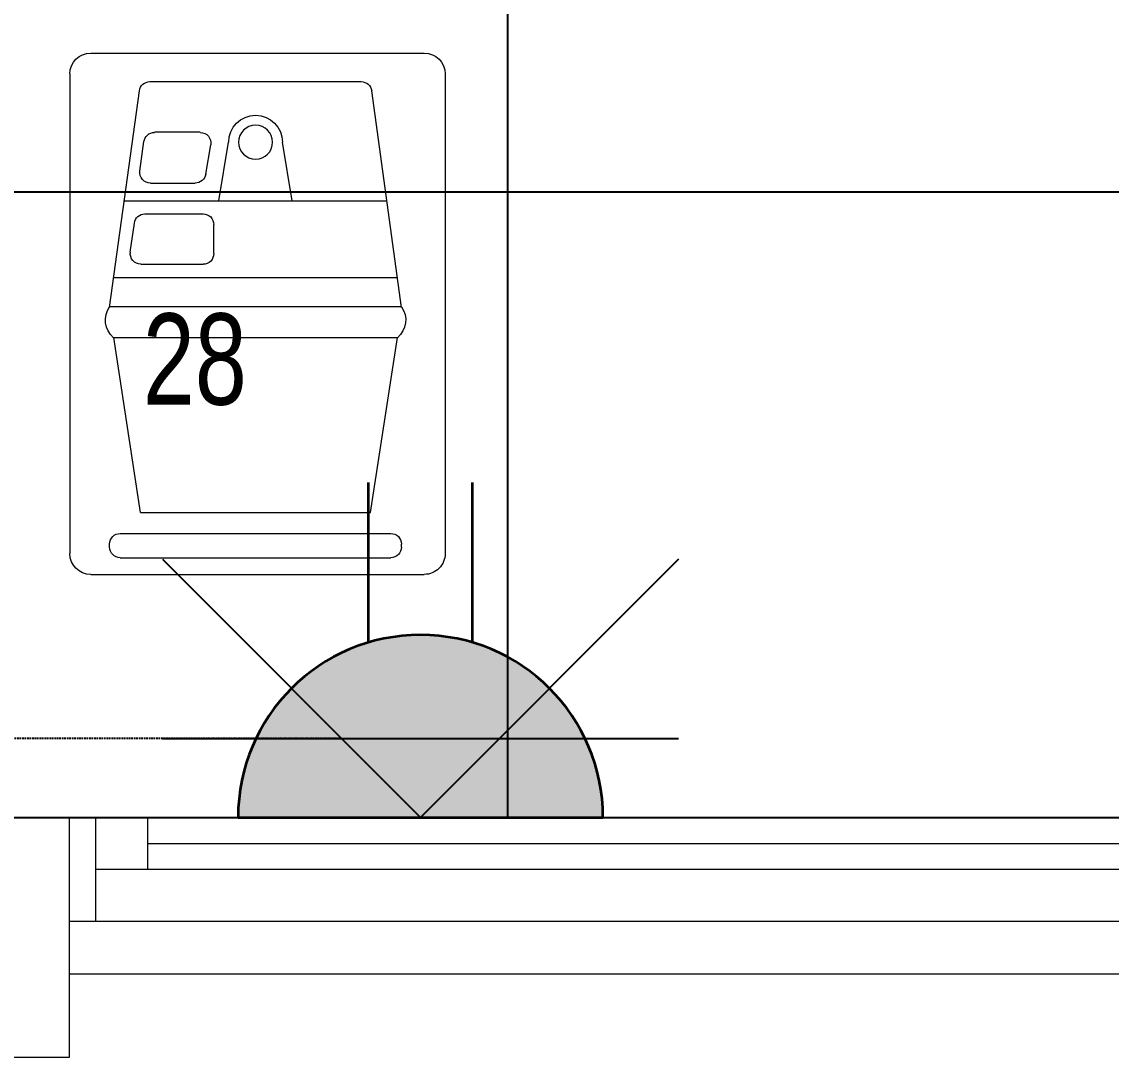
# Model space of a CAD drawing. Extents: x -178977 to 231842, y -29287 to 19916.
# Drawn here: x 18210 to 19255, y -13060 to -12067 of the extents above; entities that cross this region are included whole.
import ezdxf
from ezdxf.enums import TextEntityAlignment as Align

# ---------------------------------------------------------------- set-up
doc = ezdxf.new("R2010")
doc.units = 0
doc.header["$LTSCALE"] = 0.25
doc.linetypes.add('DASHDOT', pattern=[25.4, 12.7, -6.35, 0, -6.35])
doc.linetypes.add('HIDDEN', pattern=[9.525, 6.35, -3.175])
for name, color, linetype, lineweight in [('01-First Floor-FUR$0$72_EGR_EQP_TAG', 142, 'Continuous', 5), ('01-First Floor-FUR$0$Aluminum', 251, 'Continuous', 5), ('01-First Floor-FUR$0$LOADING', 253, 'Continuous', 5), ('01-First Floor-FUR$0$Proj', 251, 'Continuous', 5), ('01-First Floor-FUR$0$Walls', 251, 'Continuous', 5), ('E-LITE-CLNG-CNDT', 6, 'DASHDOT', 35), ('E-LITE-EXIT-NUMB', 6, 'Continuous', 25), ('E-POWR-FLOR-CNDT', 6, 'HIDDEN', 25), ('E-POWR-WALL @ 100', 4, 'Continuous', 35)]:
    doc.layers.add(name, color=color, linetype=linetype, lineweight=lineweight)
doc.layers.add('01-First Floor-FUR$0$FALSE CEILING', color=251, linetype='Continuous')
doc.styles.add('01-First Floor-FUR$0$X3G_ENTITY_257CFD', font='swisscl.ttf', dxfattribs={"height": 200})
doc.styles.add('DC_SIMPLEX', font='SIMPLEX.shx', dxfattribs={"width": 0.7})

# ---------------------------------------------------------------- blocks, each defined once
blk = doc.blocks.new('*X329')
at = {"color": 0}
for p, q in [((5, 3), (5, 3)), ((5, 3), (5, 3)), ((5, 3), (5, 3)), ((5, 3), (5, 3)), ((5, 3), (5, 3)), ((5, 3), (5, 3)), ((5, 3), (5, 3)), ((5, 3), (5, 3)), ((5, 3), (5, 3)), ((5, 3), (5, 3)), ((5, 3), (5, 3)), ((5, 3), (5, 3)), ((5, 3), (5, 3)), ((5, 3), (5, 3)), ((5, 3), (5, 3)), ((5, 3), (5, 3)), ((5, 3), (5, 3)), ((5, 3), (5, 3)), ((5, 3), (5, 3)), ((5, 3), (5, 3)), ((5, 3), (5, 3)), ((5, 3), (5, 3)), ((5, 3), (5, 3)), ((5, 3), (5, 3)), ((5, 3), (5, 3)), ((5, 3), (5, 3)), ((5, 3), (5, 3)), ((5, 3), (5, 3)), ((5, 3), (5, 3)), ((5, 3), (5, 3)), ((5, 3), (5, 3)), ((5, 3), (5, 3)), ((5, 3), (5, 3)), ((5, 3), (5, 3)), ((5, 3), (5, 3)), ((5, 3), (5, 3)), ((5, 3), (5, 3)), ((5, 3), (5, 3)), ((5, 3), (5, 3)), ((5, 3), (5, 3)), ((5, 3), (5, 3)), ((5, 3), (5, 3)), ((5, 3), (5, 3)), ((5, 3), (5, 3)), ((5, 3), (5, 3)), ((5, 3), (5, 3)), ((5, 3), (5, 3)), ((5, 3), (5, 3)), ((5, 3), (5, 3)), ((5, 3), (5, 3)), ((5, 3), (5, 3)), ((5, 3), (5, 3)), ((5, 3), (5, 3)), ((5, 3), (5, 3)), ((5, 3), (5, 3)), ((5, 3), (5, 3)), ((5, 3), (5, 3)), ((5, 3), (5, 3)), ((5, 3), (5, 3)), ((5, 3), (5, 3)), ((5, 3), (5, 3)), ((5, 3), (5, 3)), ((5, 3), (5, 3)), ((5, 3), (5, 3)), ((5, 3), (5, 3)), ((5, 3), (5, 3)), ((6, 3), (5, 3)), ((5, 3), (5, 3)), ((6, 3), (5, 3)), ((5, 3), (5, 3)), ((6, 3), (5, 3)), ((5, 3), (5, 3)), ((6, 3), (5, 3)), ((5, 3), (5, 3)), ((5, 3), (5, 3)), ((5, 3), (5, 3)), ((5, 3), (5, 3)), ((5, 3), (5, 3)), ((5, 3), (5, 3)), ((5, 3), (5, 3)), ((5, 3), (5, 3)), ((5, 3), (5, 3)), ((5, 3), (5, 3)), ((5, 3), (5, 3)), ((5, 3), (5, 3)), ((5, 3), (5, 3)), ((5, 3), (5, 3)), ((5, 3), (5, 3)), ((5, 3), (5, 3)), ((5, 3), (5, 3)), ((5, 3), (5, 3)), ((5, 3), (5, 3)), ((5, 3), (5, 3)), ((5, 3), (5, 3)), ((5, 3), (5, 3)), ((5, 3), (5, 3)), ((6, 3), (6, 3)), ((6, 3), (6, 3)), ((6, 3), (6, 3)), ((6, 3), (6, 3)), ((6, 3), (6, 3)), ((6, 3), (6, 3)), ((6, 3), (6, 3)), ((6, 3), (6, 3)), ((6, 3), (6, 3)), ((6, 3), (6, 3)), ((6, 3), (6, 3)), ((6, 3), (6, 3)), ((6, 3), (6, 3)), ((6, 3), (6, 3)), ((6, 3), (6, 3)), ((6, 3), (6, 3)), ((6, 3), (6, 3)), ((6, 3), (6, 3)), ((6, 3), (6, 3)), ((6, 3), (6, 3)), ((6, 3), (6, 3)), ((6, 3), (6, 3)), ((6, 3), (6, 3)), ((6, 3), (6, 3)), ((6, 3), (6, 3)), ((6, 3), (6, 3)), ((6, 3), (6, 3)), ((6, 3), (6, 3)), ((6, 3), (6, 3)), ((6, 3), (6, 3)), ((6, 3), (6, 3)), ((6, 3), (6, 3)), ((6, 3), (6, 3)), ((6, 3), (6, 3)), ((6, 3), (6, 3)), ((6, 3), (6, 3)), ((6, 3), (6, 3)), ((6, 3), (6, 3)), ((6, 3), (6, 3)), ((6, 3), (6, 3)), ((6, 3), (6, 3)), ((6, 3), (6, 3)), ((6, 3), (6, 3)), ((6, 3), (6, 3)), ((6, 3), (6, 3)), ((6, 3), (6, 3)), ((6, 3), (6, 3)), ((6, 3), (6, 3)), ((6, 3), (6, 3)), ((6, 3), (6, 3)), ((6, 3), (6, 3)), ((6, 3), (6, 3)), ((6, 3), (6, 3)), ((6, 3), (6, 3)), ((6, 3), (6, 3)), ((6, 3), (6, 3)), ((6, 3), (6, 3)), ((6, 3), (6, 3)), ((6, 3), (6, 3)), ((6, 3), (6, 3)), ((6, 3), (6, 3)), ((6, 3), (6, 3)), ((6, 3), (6, 3)), ((6, 3), (6, 3)), ((6, 3), (6, 3)), ((6, 3), (6, 3)), ((6, 3), (6, 3)), ((6, 3), (6, 3)), ((6, 3), (6, 3)), ((6, 3), (6, 3)), ((6, 3), (6, 3)), ((6, 3), (6, 3)), ((6, 3), (6, 3)), ((6, 3), (6, 3)), ((6, 3), (6, 3)), ((6, 3), (6, 3)), ((6, 3), (6, 3)), ((6, 3), (6, 3)), ((6, 3), (6, 3)), ((6, 3), (6, 3)), ((6, 3), (6, 3)), ((6, 3), (6, 3)), ((6, 3), (6, 3)), ((6, 3), (6, 3)), ((6, 3), (6, 3)), ((6, 3), (6, 3)), ((6, 3), (6, 3)), ((6, 3), (6, 3)), ((6, 3), (6, 3)), ((6, 3), (6, 3)), ((6, 3), (6, 3)), ((6, 3), (6, 3)), ((6, 3), (6, 3)), ((6, 3), (6, 3)), ((6, 3), (6, 3)), ((6, 3), (6, 3)), ((6, 3), (6, 3)), ((6, 3), (6, 3)), ((6, 3), (6, 3)), ((6, 3), (6, 3)), ((6, 3), (6, 3)), ((6, 3), (6, 3)), ((6, 3), (6, 3)), ((6, 3), (6, 3)), ((6, 3), (6, 3)), ((6, 3), (6, 3)), ((6, 3), (6, 3)), ((6, 3), (6, 3)), ((6, 3), (6, 3)), ((6, 3), (6, 3)), ((6, 3), (6, 3)), ((6, 3), (6, 3)), ((6, 3), (6, 3)), ((6, 3), (6, 3)), ((6, 3), (6, 3)), ((6, 3), (6, 3)), ((6, 3), (6, 3)), ((6, 3), (6, 3)), ((6, 3), (6, 3)), ((6, 3), (6, 3)), ((6, 3), (6, 3)), ((6, 3), (6, 3)), ((6, 3), (6, 3)), ((6, 3), (6, 3)), ((6, 3), (6, 3)), ((6, 3), (6, 3)), ((6, 3), (6, 3)), ((6, 3), (6, 3)), ((6, 3), (6, 3)), ((6, 3), (6, 3)), ((6, 3), (6, 3)), ((6, 3), (6, 3)), ((6, 3), (6, 3)), ((6, 3), (6, 3)), ((6, 3), (6, 3)), ((6, 3), (6, 3)), ((6, 3), (6, 3)), ((6, 3), (6, 3)), ((6, 3), (6, 3)), ((6, 3), (6, 3)), ((6, 3), (6, 3)), ((6, 3), (6, 3)), ((6, 3), (6, 3)), ((6, 3), (6, 3)), ((6, 3), (6, 3)), ((6, 3), (6, 3)), ((6, 3), (6, 3)), ((6, 3), (6, 3)), ((6, 3), (6, 3)), ((6, 3), (6, 3)), ((6, 3), (6, 3)), ((6, 3), (6, 3)), ((6, 3), (6, 3)), ((6, 3), (6, 3)), ((6, 3), (6, 3)), ((6, 3), (6, 3)), ((6, 3), (6, 3)), ((6, 3), (6, 3)), ((6, 3), (6, 3)), ((6, 3), (6, 3)), ((6, 3), (6, 3)), ((6, 3), (6, 3)), ((6, 3), (6, 3)), ((6, 3), (6, 3)), ((6, 3), (6, 3)), ((6, 3), (6, 3)), ((6, 3), (6, 3)), ((6, 3), (6, 3)), ((6, 3), (6, 3)), ((6, 3), (6, 3)), ((6, 3), (6, 3)), ((6, 3), (6, 3)), ((6, 3), (6, 3)), ((6, 3), (6, 3)), ((6, 3), (6, 3)), ((6, 3), (6, 3)), ((6, 3), (6, 3)), ((6, 3), (6, 3)), ((6, 3), (6, 3)), ((6, 3), (6, 3)), ((6, 3), (6, 3)), ((6, 3), (6, 3)), ((6, 3), (6, 3)), ((6, 3), (6, 3)), ((6, 3), (6, 3)), ((6, 3), (6, 3)), ((6, 3), (6, 3)), ((6, 3), (6, 3)), ((6, 3), (6, 3)), ((6, 3), (6, 3)), ((6, 3), (6, 3)), ((6, 3), (6, 3)), ((6, 3), (6, 3)), ((6, 3), (6, 3)), ((6, 3), (6, 3)), ((6, 3), (6, 3)), ((6, 3), (6, 3)), ((6, 3), (6, 3)), ((6, 3), (6, 3)), ((6, 3), (6, 3)), ((6, 3), (6, 3)), ((6, 3), (6, 3)), ((6, 3), (6, 3)), ((6, 3), (6, 3)), ((6, 3), (5, 3)), ((6, 3), (5, 3)), ((6, 3), (5, 3)), ((6, 3), (5, 3)), ((6, 3), (5, 3)), ((6, 3), (6, 3)), ((6, 3), (6, 3)), ((6, 3), (6, 3)), ((6, 3), (6, 3)), ((6, 3), (6, 3)), ((6, 3), (6, 3)), ((6, 3), (6, 3)), ((6, 3), (6, 3)), ((6, 3), (6, 3)), ((6, 3), (6, 3)), ((6, 3), (6, 3)), ((6, 3), (6, 3)), ((6, 3), (6, 3)), ((6, 3), (6, 3)), ((6, 3), (6, 3)), ((6, 3), (6, 3)), ((6, 3), (6, 3)), ((6, 3), (6, 3)), ((6, 3), (6, 3)), ((6, 3), (6, 3)), ((6, 3), (6, 3)), ((6, 3), (6, 3)), ((6, 3), (6, 3)), ((6, 3), (6, 3)), ((6, 3), (6, 3)), ((6, 3), (6, 3)), ((6, 3), (6, 3)), ((6, 3), (6, 3)), ((6, 3), (6, 3)), ((6, 3), (6, 3)), ((6, 3), (6, 3)), ((6, 3), (6, 3)), ((6, 3), (6, 3)), ((6, 3), (6, 3)), ((6, 3), (6, 3)), ((6, 3), (6, 3)), ((6, 3), (6, 3)), ((6, 3), (6, 3)), ((6, 3), (6, 3)), ((6, 3), (6, 3)), ((6, 3), (6, 3)), ((6, 3), (6, 3)), ((6, 3), (6, 3)), ((6, 3), (6, 3)), ((6, 3), (6, 3)), ((6, 3), (6, 3)), ((6, 3), (6, 3)), ((6, 3), (6, 3)), ((6, 3), (6, 3)), ((6, 3), (6, 3)), ((6, 3), (6, 3)), ((6, 3), (6, 3)), ((6, 3), (6, 3)), ((6, 3), (6, 3)), ((6, 3), (6, 3)), ((6, 3), (6, 3)), ((6, 3), (6, 3)), ((6, 3), (6, 3)), ((6, 3), (6, 3)), ((6, 3), (6, 3)), ((6, 3), (6, 3)), ((6, 3), (6, 3)), ((6, 3), (6, 3)), ((6, 3), (6, 3)), ((6, 3), (6, 3)), ((6, 3), (6, 3)), ((6, 3), (6, 3)), ((6, 3), (6, 3)), ((6, 3), (6, 3)), ((6, 3), (6, 3)), ((6, 3), (6, 3)), ((6, 3), (6, 3)), ((6, 3), (6, 3)), ((6, 3), (6, 3)), ((6, 3), (6, 3)), ((6, 3), (6, 3)), ((6, 3), (6, 3)), ((6, 3), (6, 3)), ((6, 3), (6, 3)), ((6, 3), (6, 3)), ((6, 3), (6, 3)), ((6, 3), (6, 3)), ((6, 3), (6, 3)), ((6, 3), (6, 3)), ((6, 3), (6, 3)), ((6, 3), (6, 3)), ((6, 3), (6, 3)), ((6, 3), (6, 3)), ((6, 3), (6, 3)), ((6, 3), (6, 3)), ((6, 3), (6, 3)), ((6, 3), (6, 3)), ((6, 3), (6, 3)), ((6, 3), (6, 3)), ((6, 3), (6, 3)), ((6, 3), (6, 3)), ((6, 3), (6, 3)), ((6, 3), (6, 3)), ((6, 3), (6, 3)), ((6, 3), (6, 3)), ((6, 3), (6, 3)), ((6, 3), (6, 3)), ((6, 3), (6, 3)), ((6, 3), (6, 3)), ((6, 3), (6, 3)), ((6, 3), (6, 3)), ((6, 3), (6, 3)), ((6, 3), (6, 3)), ((6, 3), (6, 3)), ((6, 3), (6, 3)), ((6, 3), (6, 3)), ((6, 3), (6, 3)), ((6, 3), (6, 3)), ((6, 3), (6, 3)), ((6, 3), (6, 3)), ((6, 3), (6, 3)), ((6, 3), (6, 3)), ((6, 3), (6, 3)), ((6, 3), (6, 3)), ((6, 3), (6, 3)), ((6, 3), (6, 3)), ((6, 3), (6, 3)), ((6, 3), (6, 3)), ((6, 3), (6, 3)), ((6, 3), (6, 3)), ((6, 3), (6, 3)), ((6, 3), (6, 3)), ((6, 3), (6, 3)), ((6, 3), (6, 3)), ((6, 3), (6, 3)), ((6, 3), (6, 3)), ((6, 3), (6, 3)), ((6, 3), (6, 3)), ((6, 3), (6, 3)), ((6, 3), (6, 3)), ((6, 3), (6, 3)), ((6, 3), (6, 3)), ((6, 3), (6, 3)), ((6, 3), (6, 3)), ((6, 3), (6, 3)), ((6, 3), (6, 3)), ((6, 3), (6, 3)), ((6, 3), (6, 3)), ((6, 3), (6, 3)), ((6, 3), (6, 3)), ((6, 3), (6, 3)), ((6, 3), (6, 3)), ((6, 3), (6, 3)), ((6, 3), (6, 3)), ((6, 3), (6, 3)), ((6, 3), (6, 3)), ((6, 3), (6, 3)), ((6, 3), (6, 3)), ((6, 3), (6, 3)), ((6, 3), (6, 3)), ((6, 3), (6, 3)), ((6, 3), (6, 3)), ((6, 3), (6, 3)), ((6, 3), (6, 3)), ((6, 3), (6, 3)), ((6, 3), (6, 3)), ((6, 3), (6, 3)), ((6, 3), (6, 3)), ((6, 3), (6, 3)), ((6, 3), (6, 3)), ((6, 3), (6, 3)), ((6, 3), (6, 3)), ((6, 3), (6, 3)), ((6, 3), (6, 3)), ((6, 3), (6, 3)), ((6, 3), (6, 3)), ((6, 3), (6, 3)), ((6, 3), (6, 3)), ((6, 3), (6, 3)), ((6, 3), (6, 3)), ((6, 3), (6, 3)), ((6, 3), (6, 3)), ((6, 3), (6, 3)), ((6, 3), (6, 3)), ((6, 3), (6, 3)), ((6, 3), (6, 3)), ((6, 3), (6, 3)), ((6, 3), (6, 3)), ((6, 3), (6, 3)), ((6, 3), (6, 3)), ((6, 3), (6, 3)), ((6, 3), (6, 3)), ((6, 3), (6, 3)), ((6, 3), (6, 3)), ((6, 3), (6, 3)), ((6, 3), (6, 3)), ((6, 3), (6, 3)), ((6, 3), (6, 3)), ((6, 3), (6, 3)), ((6, 3), (6, 3)), ((6, 3), (6, 3)), ((6, 3), (6, 3)), ((6, 3), (6, 3)), ((6, 3), (6, 3)), ((6, 3), (6, 3)), ((6, 3), (6, 3)), ((6, 3), (6, 3)), ((6, 3), (6, 3)), ((6, 3), (6, 3)), ((6, 3), (6, 3)), ((6, 3), (6, 3)), ((6, 3), (6, 3)), ((6, 3), (6, 3)), ((6, 3), (6, 3)), ((6, 3), (6, 3)), ((6, 3), (6, 3)), ((6, 3), (6, 3)), ((6, 3), (6, 3)), ((6, 3), (6, 3)), ((6, 3), (6, 3)), ((6, 3), (6, 3)), ((6, 3), (6, 3)), ((6, 3), (6, 3)), ((6, 3), (6, 3)), ((6, 3), (6, 3)), ((6, 3), (6, 3)), ((6, 3), (6, 3)), ((6, 3), (6, 3)), ((6, 3), (6, 3)), ((6, 3), (6, 3)), ((6, 3), (6, 3)), ((6, 3), (6, 3)), ((6, 3), (6, 3)), ((6, 3), (6, 3)), ((6, 3), (6, 3)), ((6, 3), (6, 3)), ((6, 3), (6, 3)), ((6, 3), (6, 3)), ((6, 3), (6, 3)), ((6, 3), (6, 3)), ((6, 3), (6, 3)), ((6, 3), (6, 3)), ((6, 3), (6, 3)), ((6, 3), (6, 3)), ((6, 3), (6, 3)), ((6, 3), (6, 3)), ((6, 3), (6, 3)), ((6, 3), (6, 3)), ((6, 3), (6, 3)), ((6, 3), (6, 3)), ((6, 3), (6, 3)), ((6, 3), (6, 3)), ((6, 3), (6, 3)), ((6, 3), (6, 3)), ((6, 3), (6, 3)), ((6, 3), (6, 3)), ((6, 3), (6, 3)), ((6, 3), (6, 3)), ((6, 3), (6, 3)), ((6, 3), (6, 3)), ((6, 3), (6, 3)), ((6, 3), (6, 3)), ((6, 3), (6, 3)), ((6, 3), (6, 3)), ((6, 3), (6, 3)), ((6, 3), (6, 3)), ((6, 3), (6, 3)), ((6, 3), (6, 3)), ((6, 3), (6, 3)), ((6, 3), (6, 3)), ((6, 3), (6, 3)), ((6, 3), (6, 3)), ((6, 3), (6, 3)), ((6, 3), (6, 3)), ((6, 3), (6, 3)), ((6, 3), (6, 3)), ((6, 3), (6, 3)), ((6, 3), (6, 3)), ((6, 3), (6, 3)), ((6, 3), (6, 3)), ((6, 3), (6, 3)), ((6, 3), (6, 3)), ((6, 3), (6, 3)), ((6, 3), (6, 3)), ((6, 3), (6, 3)), ((6, 3), (6, 3)), ((6, 3), (6, 3)), ((6, 3), (6, 3)), ((6, 3), (6, 3)), ((6, 3), (6, 3)), ((6, 3), (6, 3)), ((6, 3), (6, 3)), ((6, 3), (6, 3)), ((6, 3), (6, 3)), ((6, 3), (6, 3)), ((6, 3), (6, 3)), ((6, 3), (6, 3)), ((6, 3), (6, 3)), ((6, 3), (6, 3)), ((6, 3), (6, 3)), ((6, 3), (6, 3)), ((6, 3), (6, 3)), ((6, 3), (6, 3)), ((6, 3), (6, 3)), ((6, 3), (6, 3)), ((6, 3), (6, 3)), ((6, 3), (6, 3)), ((6, 3), (6, 3)), ((6, 3), (6, 3)), ((6, 3), (6, 3)), ((6, 3), (6, 3)), ((6, 3), (6, 3)), ((6, 3), (6, 3)), ((6, 3), (6, 3)), ((6, 3), (6, 3)), ((6, 3), (6, 3)), ((6, 3), (6, 3)), ((6, 3), (6, 3)), ((6, 3), (6, 3)), ((6, 3), (6, 3)), ((6, 3), (6, 3)), ((6, 3), (6, 3))]:
    blk.add_line(p, q, dxfattribs=at)
blk = doc.blocks.new('*X330')
at = {"color": 0}
for p, q in [((13, 1), (13, 1)), ((13, 1), (13, 1)), ((13, 1), (13, 1)), ((13, 1), (13, 1)), ((13, 1), (13, 1)), ((13, 1), (13, 1)), ((13, 1), (13, 1)), ((13, 1), (13, 1)), ((13, 1), (13, 1)), ((13, 1), (13, 1)), ((13, 1), (13, 1)), ((13, 1), (13, 1)), ((13, 1), (13, 1)), ((13, 1), (13, 1)), ((13, 1), (13, 1)), ((13, 1), (14, 1)), ((13, 1), (14, 1)), ((13, 1), (14, 1)), ((13, 1), (13, 1)), ((13, 1), (13, 1)), ((13, 1), (13, 1)), ((13, 1), (13, 1)), ((13, 1), (13, 1)), ((13, 1), (13, 1)), ((13, 1), (13, 1)), ((13, 1), (13, 1)), ((13, 1), (13, 1)), ((13, 1), (13, 1)), ((13, 1), (13, 1)), ((13, 1), (13, 1)), ((13, 1), (13, 1)), ((13, 1), (13, 1)), ((13, 1), (13, 1)), ((13, 1), (13, 1)), ((13, 1), (13, 1)), ((13, 1), (13, 1)), ((13, 1), (13, 1)), ((13, 1), (13, 1)), ((13, 1), (13, 1)), ((13, 1), (13, 1)), ((13, 1), (13, 1)), ((13, 1), (13, 1)), ((13, 1), (13, 1)), ((13, 1), (13, 1)), ((13, 1), (13, 1)), ((13, 1), (13, 1)), ((13, 1), (13, 1)), ((13, 1), (13, 1)), ((13, 1), (13, 1)), ((13, 1), (13, 1)), ((13, 1), (13, 1)), ((13, 1), (13, 1)), ((13, 1), (13, 1)), ((13, 1), (13, 1)), ((13, 1), (13, 1)), ((13, 1), (13, 1)), ((13, 1), (13, 1)), ((13, 1), (13, 1)), ((13, 1), (13, 1)), ((13, 1), (13, 1)), ((13, 1), (13, 1)), ((13, 1), (13, 1)), ((13, 1), (13, 1)), ((13, 1), (13, 1)), ((13, 1), (13, 1)), ((13, 1), (13, 1)), ((13, 1), (13, 1)), ((13, 1), (13, 1)), ((13, 1), (13, 1)), ((13, 1), (13, 1)), ((13, 1), (13, 1)), ((13, 1), (13, 1)), ((13, 1), (13, 1)), ((13, 1), (13, 1)), ((13, 1), (13, 1)), ((13, 1), (13, 1)), ((13, 1), (13, 1)), ((13, 1), (13, 1)), ((13, 1), (13, 1)), ((13, 1), (13, 1)), ((13, 1), (13, 1)), ((13, 1), (13, 1)), ((13, 1), (13, 1)), ((13, 1), (13, 1)), ((13, 1), (13, 1)), ((13, 1), (13, 1)), ((13, 1), (13, 1)), ((13, 1), (13, 1)), ((13, 1), (13, 1)), ((13, 1), (13, 1)), ((13, 1), (13, 1)), ((13, 1), (13, 1)), ((13, 1), (13, 1)), ((13, 1), (13, 1)), ((13, 1), (13, 1)), ((13, 1), (13, 1)), ((13, 1), (13, 1)), ((13, 1), (13, 1)), ((13, 1), (13, 1)), ((13, 1), (13, 1)), ((13, 1), (13, 1)), ((13, 1), (13, 1)), ((13, 1), (13, 1)), ((13, 1), (13, 1)), ((13, 1), (13, 1)), ((13, 1), (13, 1)), ((13, 1), (13, 1)), ((13, 1), (13, 1)), ((13, 1), (13, 1)), ((13, 1), (13, 1)), ((13, 1), (13, 1)), ((13, 1), (13, 1)), ((13, 1), (13, 1)), ((13, 1), (13, 1)), ((13, 1), (13, 1)), ((13, 1), (13, 1)), ((13, 1), (13, 1)), ((13, 1), (13, 1)), ((13, 1), (13, 1)), ((13, 1), (13, 1)), ((13, 1), (13, 1)), ((13, 1), (13, 1)), ((13, 1), (13, 1)), ((13, 1), (14, 1)), ((13, 0), (13, 0)), ((13, 0), (13, 0)), ((13, 0), (13, 0)), ((13, 0), (13, 0)), ((13, 0), (13, 0)), ((13, 0), (13, 0)), ((13, 0), (13, 0)), ((13, 0), (13, 0)), ((13, 0), (13, 0)), ((13, 0), (13, 0)), ((13, 0), (13, 0)), ((13, 0), (13, 0)), ((13, 0), (13, 0)), ((13, 0), (13, 0)), ((13, 0), (13, 0)), ((13, 0), (13, 0)), ((13, 0), (13, 0)), ((13, 0), (13, 0)), ((13, 0), (13, 0)), ((13, 0), (13, 0)), ((13, 0), (13, 0)), ((13, 0), (13, 0)), ((13, 0), (13, 0)), ((13, 0), (13, 0)), ((13, 0), (13, 0)), ((13, 0), (13, 0)), ((13, 0), (13, 0)), ((13, 0), (13, 0)), ((13, 0), (13, 0)), ((13, 0), (13, 0)), ((13, 0), (13, 0)), ((13, 0), (13, 0)), ((13, 0), (13, 0)), ((13, 0), (13, 0)), ((13, 0), (13, 0)), ((13, 0), (13, 0)), ((13, 0), (13, 0)), ((13, 0), (13, 0)), ((13, 0), (13, 0)), ((13, 0), (13, 0)), ((13, 0), (13, 0)), ((13, 0), (13, 0)), ((13, 0), (13, 0)), ((13, 0), (13, 0)), ((13, 0), (13, 0)), ((13, 0), (13, 0)), ((13, 0), (13, 0)), ((13, 0), (13, 0)), ((13, 0), (14, 0)), ((13, 0), (14, 0)), ((13, 0), (13, 0)), ((13, 0), (14, 0)), ((14, 1), (14, 1)), ((14, 1), (14, 1)), ((14, 1), (14, 1)), ((14, 1), (14, 1)), ((14, 1), (14, 1)), ((14, 1), (14, 1)), ((14, 1), (14, 1)), ((14, 1), (14, 1)), ((14, 1), (14, 1)), ((14, 1), (14, 1)), ((14, 1), (14, 1)), ((14, 1), (14, 1)), ((14, 1), (14, 1)), ((14, 1), (14, 1)), ((14, 1), (14, 1)), ((14, 1), (14, 1)), ((14, 1), (14, 1)), ((14, 1), (14, 1)), ((14, 1), (14, 1)), ((14, 1), (14, 1)), ((14, 1), (14, 1)), ((14, 1), (14, 1)), ((14, 1), (14, 1)), ((14, 1), (14, 1)), ((14, 1), (14, 1)), ((14, 1), (14, 1)), ((14, 1), (14, 1)), ((14, 1), (14, 1)), ((14, 1), (14, 1)), ((14, 1), (14, 1)), ((14, 1), (14, 1)), ((14, 1), (14, 1)), ((14, 1), (14, 1)), ((14, 1), (14, 1)), ((14, 1), (14, 1)), ((14, 1), (14, 1)), ((14, 1), (14, 1)), ((14, 1), (14, 1)), ((14, 1), (14, 1)), ((14, 1), (14, 1)), ((14, 1), (14, 1)), ((14, 1), (14, 1)), ((14, 1), (14, 1)), ((14, 1), (14, 1)), ((14, 1), (14, 1)), ((14, 1), (14, 1)), ((14, 1), (14, 1)), ((14, 1), (14, 1)), ((14, 1), (14, 1)), ((14, 1), (14, 1)), ((14, 1), (14, 1)), ((14, 1), (14, 1)), ((14, 1), (14, 1)), ((14, 1), (14, 1)), ((14, 1), (14, 1)), ((14, 1), (14, 1)), ((14, 1), (14, 1)), ((14, 1), (14, 1)), ((14, 1), (14, 1)), ((14, 1), (14, 1)), ((14, 1), (14, 1)), ((14, 1), (14, 1)), ((14, 1), (14, 1)), ((14, 1), (14, 1)), ((14, 1), (14, 1)), ((14, 1), (14, 1)), ((14, 1), (14, 1)), ((14, 1), (14, 1)), ((14, 1), (14, 1)), ((14, 1), (14, 1)), ((14, 1), (14, 1)), ((14, 1), (14, 1)), ((14, 1), (14, 1)), ((14, 1), (14, 1)), ((14, 1), (14, 1)), ((14, 1), (14, 1)), ((14, 1), (14, 1)), ((14, 1), (14, 1)), ((14, 1), (14, 1)), ((14, 1), (14, 1)), ((14, 1), (14, 1)), ((14, 1), (14, 1)), ((14, 1), (14, 1)), ((14, 1), (14, 1)), ((14, 1), (14, 1)), ((14, 1), (14, 1)), ((14, 1), (14, 1)), ((14, 1), (14, 1)), ((14, 1), (14, 1)), ((14, 1), (14, 1)), ((14, 1), (14, 1)), ((14, 1), (14, 1)), ((14, 1), (14, 1)), ((14, 1), (14, 1)), ((14, 0), (14, 0)), ((14, 0), (14, 0)), ((14, 0), (14, 0)), ((14, 0), (14, 0)), ((14, 0), (14, 0)), ((14, 0), (14, 0)), ((14, 0), (14, 0)), ((14, 0), (14, 0)), ((14, 0), (14, 0)), ((14, 0), (14, 0)), ((14, 0), (14, 0)), ((14, 0), (14, 0)), ((14, 0), (14, 0)), ((14, 0), (14, 0)), ((14, 0), (14, 0)), ((14, 0), (14, 0)), ((14, 0), (14, 0)), ((14, 0), (14, 0)), ((14, 0), (14, 0)), ((14, 0), (14, 0)), ((14, 0), (14, 0)), ((14, 0), (14, 0)), ((14, 0), (14, 0)), ((14, 0), (14, 0)), ((14, 0), (14, 0)), ((14, 0), (14, 0)), ((14, 0), (14, 0)), ((14, 0), (14, 0)), ((14, 0), (14, 0)), ((14, 0), (14, 0)), ((14, 0), (14, 0)), ((14, 0), (14, 0)), ((14, 0), (14, 0)), ((14, 0), (14, 0)), ((14, 0), (14, 0)), ((14, 0), (14, 0)), ((14, 0), (14, 0)), ((14, 0), (14, 0)), ((14, 0), (14, 0)), ((14, 0), (14, 0)), ((14, 0), (14, 0)), ((14, 0), (14, 0)), ((14, 0), (14, 0)), ((14, 0), (14, 0)), ((14, 0), (14, 0)), ((14, 0), (14, 0)), ((14, 0), (14, 0)), ((14, 0), (14, 0)), ((13, 0), (13, 0)), ((13, 0), (14, 0)), ((13, 0), (13, 0)), ((13, 0), (14, 0)), ((13, 0), (13, 0)), ((13, 0), (14, 0)), ((13, 0), (13, 0)), ((13, 0), (13, 0)), ((13, 0), (13, 0)), ((13, 0), (13, 0)), ((13, 0), (14, 0)), ((13, 0), (13, 0)), ((13, 0), (14, 0)), ((13, 0), (13, 0)), ((13, 0), (14, 0)), ((13, 0), (13, 0)), ((13, 0), (14, 0)), ((13, 0), (13, 0)), ((13, 0), (14, 0)), ((13, 0), (13, 0)), ((13, 0), (14, 0)), ((13, 0), (13, 0)), ((13, 0), (14, 0)), ((13, 0), (13, 0)), ((13, 0), (13, 0)), ((13, 0), (13, 0)), ((13, 0), (14, 0)), ((13, 0), (13, 0)), ((13, 0), (14, 0)), ((13, 0), (13, 0)), ((13, 0), (14, 0)), ((13, 0), (13, 0)), ((13, 0), (14, 0)), ((13, 0), (13, 0)), ((13, 0), (13, 0)), ((13, 0), (13, 0)), ((13, 0), (13, 0)), ((13, 0), (13, 0)), ((13, 0), (13, 0)), ((13, 0), (13, 0)), ((13, 0), (13, 0)), ((13, 0), (13, 0)), ((13, 0), (13, 0)), ((13, 0), (13, 0)), ((13, 0), (13, 0)), ((13, 0), (13, 0)), ((13, 0), (13, 0)), ((13, 0), (13, 0)), ((13, 0), (13, 0)), ((13, 0), (13, 0)), ((13, 0), (13, 0)), ((13, 0), (13, 0)), ((13, 0), (13, 0)), ((13, 0), (13, 0)), ((13, 0), (13, 0)), ((13, 0), (13, 0)), ((13, 0), (13, 0)), ((13, 0), (13, 0)), ((13, 0), (13, 0)), ((13, 0), (13, 0)), ((13, 0), (13, 0)), ((13, 0), (13, 0)), ((13, 0), (13, 0)), ((13, 0), (13, 0)), ((13, -1), (13, -1)), ((13, -1), (13, -1)), ((13, -1), (13, -1)), ((13, -1), (13, -1)), ((13, -1), (13, -1)), ((13, -1), (14, -1)), ((13, -1), (13, -1)), ((14, 0), (14, 0)), ((14, 0), (14, 0)), ((14, 0), (14, 0)), ((14, 0), (14, 0)), ((14, 0), (14, 0)), ((14, 0), (14, 0)), ((14, 0), (14, 0)), ((14, 0), (14, 0)), ((14, 0), (14, 0)), ((14, 0), (14, 0)), ((14, 0), (14, 0)), ((14, 0), (14, 0)), ((14, 0), (14, 0)), ((14, 0), (14, 0)), ((14, 0), (14, 0)), ((13, 0), (14, 0)), ((14, 0), (14, 0)), ((14, 0), (14, 0)), ((14, 0), (14, 0)), ((14, 0), (14, 0)), ((14, 0), (14, 0)), ((14, 0), (14, 0)), ((14, 0), (14, 0)), ((14, 0), (14, 0)), ((14, 0), (14, 0)), ((14, 0), (14, 0)), ((14, 0), (14, 0)), ((14, 0), (14, 0)), ((14, 0), (14, 0)), ((14, 0), (14, 0)), ((14, 0), (14, 0)), ((14, 0), (14, 0)), ((14, 0), (14, 0)), ((14, 0), (14, 0)), ((14, 0), (14, 0)), ((14, 0), (14, 0)), ((14, 0), (14, 0)), ((14, 0), (14, 0)), ((14, 0), (14, 0)), ((14, 0), (14, 0)), ((14, 0), (14, 0)), ((14, 0), (14, 0)), ((14, 0), (14, 0)), ((14, 0), (14, 0)), ((14, 0), (14, 0)), ((14, 0), (14, 0)), ((14, 0), (14, 0)), ((14, 0), (14, 0)), ((14, 0), (14, 0)), ((14, 0), (14, 0)), ((14, -1), (14, -1)), ((14, -1), (14, -1)), ((14, -1), (14, -1)), ((14, -1), (14, -1)), ((14, -1), (14, -1))]:
    blk.add_line(p, q, dxfattribs=at)
blk = doc.blocks.new('01-First Floor-FUR$0$ME13380B-P')
for p, q in [((-0.16, 0.5), (0.16, 0.5)), ((-0.1316, 0.484), (0.1279, 0.484)), ((-0.18, 0.02), (-0.18, 0.48)), ((-0.1418, 0.4738), (-0.1418, 0.4709)), ((0.1382, 0.4738), (0.1382, 0.4709)), ((0.18, 0.02), (0.18, 0.48)), ((-0.1316, 0.4607), (0.1279, 0.4607)), ((-0.1121, 0.4407), (-0.1379, 0.2729)), ((-0.1121, 0.4407), (0.1084, 0.4407)), ((0.1084, 0.4407), (0.1342, 0.2729)), ((-0.1379, 0.2729), (0.1342, 0.2729)), ((-0.1418, 0.244), (-0.1133, 0.0362)), ((-0.1417, 0.2432), (0.138, 0.2432)), ((0.1382, 0.244), (0.1096, 0.0362)), ((-0.1379, 0.2151), (0.1342, 0.2151)), ((-0.1118, 0.2026), (-0.0521, 0.2026)), ((-0.122, 0.1909), (-0.1181, 0.163)), ((-0.0418, 0.1923), (-0.0418, 0.1644)), ((-0.108, 0.1541), (-0.0521, 0.1541)), ((-0.1278, 0.1416), (0.1241, 0.1416)), ((-0.0371, 0.1416), (-0.0277, 0.0855)), ((0.0334, 0.1416), (0.024, 0.0855)), ((-0.1026, 0.1248), (-0.0597, 0.1248)), ((-0.0496, 0.1162), (-0.0448, 0.088)), ((-0.1128, 0.1131), (-0.1089, 0.0849)), ((-0.0549, 0.076), (-0.0988, 0.076)), ((-0.1032, 0.0273), (0.0995, 0.0273)), ((-0.16, 0), (0.16, 0))]:
    blk.add_line(p, q)
for points in [[(0.1084, 0.4407), (0.1084, 0.4407), (0.1084, 0.4407), (0.1084, 0.4407), (0.1084, 0.4407), (0.1084, 0.4407), (0.1084, 0.4407), (0.1084, 0.4407), (0.1084, 0.4407), (0.1084, 0.4407), (0.1084, 0.4407), (0.1084, 0.4407), (0.1084, 0.4407), (0.1084, 0.4407), (0.1084, 0.4407), (0.1084, 0.4407), (0.1084, 0.4407), (0.1084, 0.4407), (0.1084, 0.4407), (0.1084, 0.4407), (0.1084, 0.4407), (0.1084, 0.4407), (0.1084, 0.4407), (0.1084, 0.4407), (0.1084, 0.4407), (0.1084, 0.4407), (0.1084, 0.4407), (0.1084, 0.4407), (0.1084, 0.4407), (0.1084, 0.4407), (0.1084, 0.4407), (0.1084, 0.4407), (0.1084, 0.4407), (0.1084, 0.4407), (0.1084, 0.4407), (0.1084, 0.4407), (0.1084, 0.4407), (0.1084, 0.4407), (0.1084, 0.4407), (0.1084, 0.4407), (0.1084, 0.4407), (0.1084, 0.4407), (0.1084, 0.4407), (0.1084, 0.4407), (0.1084, 0.4407), (0.1084, 0.4407), (0.1084, 0.4407), (0.1084, 0.4407), (0.1084, 0.4407), (0.1084, 0.4407), (0.1084, 0.4407), (0.1084, 0.4407), (0.1084, 0.4407), (0.1084, 0.4407), (0.1084, 0.4407), (0.1084, 0.4407), (0.1084, 0.4407), (0.1084, 0.4407), (0.1084, 0.4407), (0.1084, 0.4407), (0.1084, 0.4407), (0.1084, 0.4407), (0.1084, 0.4407), (0.1084, 0.4407), (0.1084, 0.4407), (0.1084, 0.4407), (0.1084, 0.4407), (0.1084, 0.4407), (0.1084, 0.4407), (0.1084, 0.4407), (0.1084, 0.4407), (0.1084, 0.4407), (0.1084, 0.4407), (0.1084, 0.4407), (0.1084, 0.4407), (0.1084, 0.4407), (0.1084, 0.4407), (0.1084, 0.4407), (0.1084, 0.4407), (0.1084, 0.4407), (0.1084, 0.4407), (0.1084, 0.4407), (0.1084, 0.4407), (0.1084, 0.4407), (0.1084, 0.4407), (0.1084, 0.4407), (0.1084, 0.4407), (0.1084, 0.4407), (0.1084, 0.4407), (0.1084, 0.4407), (0.1084, 0.4407), (0.1084, 0.4407), (0.1084, 0.4407), (0.1084, 0.4407), (0.1084, 0.4407), (0.1084, 0.4407), (0.1084, 0.4407), (0.1084, 0.4407), (0.1084, 0.4407), (0.1084, 0.4407), (0.1084, 0.4407), (0.1084, 0.4407), (0.1084, 0.4407), (0.1084, 0.4407), (0.1084, 0.4407), (0.1084, 0.4407), (0.1084, 0.4407), (0.1084, 0.4407), (0.1084, 0.4407), (0.1084, 0.4407), (0.1084, 0.4407), (0.1084, 0.4407), (0.1084, 0.4407), (0.1084, 0.4407), (0.1084, 0.4407), (0.1084, 0.4407), (0.1084, 0.4407), (0.1084, 0.4407), (0.1084, 0.4407), (0.1084, 0.4407), (0.1084, 0.4407), (0.1084, 0.4407), (0.1084, 0.4407), (0.1084, 0.4407), (0.1084, 0.4407), (0.1084, 0.4407), (0.1084, 0.4407), (0.1084, 0.4407), (0.1084, 0.4407), (0.1084, 0.4407), (0.1084, 0.4407), (0.1084, 0.4407), (0.1084, 0.4407), (0.1084, 0.4407), (0.1084, 0.4407), (0.1084, 0.4407), (0.1084, 0.4407), (0.1084, 0.4407), (0.1084, 0.4407), (0.1084, 0.4407), (0.1084, 0.4407), (0.1084, 0.4407), (0.1084, 0.4407), (0.1084, 0.4407), (0.1084, 0.4407), (0.1084, 0.4407), (0.1084, 0.4407), (0.1084, 0.4407), (0.1084, 0.4407), (0.1084, 0.4407), (0.1084, 0.4407), (0.1084, 0.4407), (0.1084, 0.4407), (0.1084, 0.4407), (0.1084, 0.4407), (0.1084, 0.4407), (0.1084, 0.4407), (0.1084, 0.4407), (0.1084, 0.4407), (0.1084, 0.4407), (0.1084, 0.4407), (0.1084, 0.4407), (0.1084, 0.4407), (0.1084, 0.4407), (0.1084, 0.4407), (0.1084, 0.4407), (0.1084, 0.4407), (0.1084, 0.4407), (0.1084, 0.4407), (0.1084, 0.4407), (0.1084, 0.4407), (0.1084, 0.4407), (0.1084, 0.4407), (0.1084, 0.4407), (0.1084, 0.4407), (0.1084, 0.4407), (0.1084, 0.4407), (0.1084, 0.4407), (0.1084, 0.4407), (0.1084, 0.4407), (0.1084, 0.4407), (0.1084, 0.4407), (0.1084, 0.4407), (0.1084, 0.4407), (0.1084, 0.4407), (0.1084, 0.4407), (0.1084, 0.4407), (0.1084, 0.4407), (0.1084, 0.4407), (0.1084, 0.4407), (0.1084, 0.4407), (0.1084, 0.4407), (0.1084, 0.4407), (0.1084, 0.4407), (0.1084, 0.4407), (0.1084, 0.4407), (0.1084, 0.4407), (0.1084, 0.4407), (0.1084, 0.4407), (0.1084, 0.4407), (0.1084, 0.4407), (0.1084, 0.4407), (0.1084, 0.4407), (0.1084, 0.4407), (0.1084, 0.4407), (0.1084, 0.4407), (0.1084, 0.4407), (0.1084, 0.4407), (0.1084, 0.4407), (0.1084, 0.4407), (0.1084, 0.4407), (0.1084, 0.4407), (0.1084, 0.4407), (0.1084, 0.4407), (0.1084, 0.4407), (0.1084, 0.4407), (0.1084, 0.4407), (0.1084, 0.4407), (0.1084, 0.4407), (0.1084, 0.4407), (0.1084, 0.4407), (0.1084, 0.4407), (0.1084, 0.4407), (0.1084, 0.4407), (0.1084, 0.4407), (0.1084, 0.4407), (0.1084, 0.4407), (0.1084, 0.4407), (0.1084, 0.4407), (0.1084, 0.4407), (0.1084, 0.4407), (0.1084, 0.4407), (0.1084, 0.4407), (0.1084, 0.4407), (0.1084, 0.4407), (0.1084, 0.4407), (0.1084, 0.4407), (0.1084, 0.4407), (0.1084, 0.4407), (0.1084, 0.4407), (0.1084, 0.4407), (0.1084, 0.4407), (0.1084, 0.4407), (0.1084, 0.4407), (0.1084, 0.4407), (0.1084, 0.4407), (0.1084, 0.4407), (0.1084, 0.4407), (0.1084, 0.4407), (0.1084, 0.4407), (0.1084, 0.4407), (0.1084, 0.4407), (0.1084, 0.4407), (0.1084, 0.4407), (0.1084, 0.4407), (0.1084, 0.4407), (0.1084, 0.4407), (0.1084, 0.4407), (0.1084, 0.4407), (0.1084, 0.4407), (0.1084, 0.4407), (0.1084, 0.4407), (0.1084, 0.4407), (0.1084, 0.4407), (0.1084, 0.4407), (0.1084, 0.4407), (0.1084, 0.4407), (0.1084, 0.4407), (0.1084, 0.4407), (0.1084, 0.4407), (0.1084, 0.4407), (0.1084, 0.4407), (0.1084, 0.4407), (0.1084, 0.4407), (0.1084, 0.4407), (0.1084, 0.4407), (0.1084, 0.4407)], [(0.1084, 0.4407), (0.1084, 0.4407), (0.1084, 0.4407), (0.1084, 0.4407), (0.1084, 0.4407), (0.1084, 0.4407), (0.1084, 0.4407), (0.1084, 0.4407), (0.1084, 0.4407), (0.1084, 0.4407), (0.1084, 0.4407), (0.1084, 0.4407), (0.1084, 0.4407), (0.1084, 0.4407), (0.1084, 0.4407), (0.1084, 0.4407), (0.1084, 0.4407), (0.1084, 0.4407), (0.1084, 0.4407), (0.1084, 0.4407), (0.1084, 0.4407), (0.1084, 0.4407), (0.1084, 0.4407), (0.1084, 0.4407), (0.1084, 0.4407), (0.1084, 0.4407), (0.1084, 0.4407), (0.1084, 0.4407), (0.1084, 0.4407), (0.1084, 0.4407), (0.1084, 0.4407), (0.1084, 0.4407), (0.1084, 0.4407), (0.1084, 0.4407), (0.1084, 0.4407), (0.1084, 0.4407), (0.1084, 0.4407), (0.1084, 0.4407), (0.1084, 0.4407), (0.1084, 0.4407), (0.1084, 0.4407), (0.1084, 0.4407), (0.1084, 0.4407), (0.1084, 0.4407), (0.1084, 0.4407), (0.1084, 0.4407), (0.1084, 0.4407), (0.1084, 0.4407), (0.1084, 0.4407), (0.1084, 0.4407), (0.1084, 0.4407), (0.1084, 0.4407), (0.1084, 0.4407), (0.1084, 0.4407), (0.1084, 0.4407), (0.1084, 0.4407), (0.1084, 0.4407), (0.1084, 0.4407), (0.1084, 0.4407), (0.1084, 0.4407), (0.1084, 0.4407), (0.1084, 0.4407), (0.1084, 0.4407), (0.1084, 0.4407), (0.1084, 0.4407), (0.1084, 0.4407), (0.1084, 0.4407), (0.1084, 0.4407), (0.1084, 0.4407), (0.1084, 0.4407), (0.1084, 0.4407), (0.1084, 0.4407), (0.1084, 0.4407), (0.1084, 0.4407), (0.1084, 0.4407), (0.1084, 0.4407), (0.1084, 0.4407), (0.1084, 0.4407), (0.1084, 0.4407), (0.1084, 0.4407), (0.1084, 0.4407), (0.1084, 0.4407), (0.1084, 0.4407), (0.1084, 0.4407), (0.1084, 0.4407), (0.1084, 0.4407), (0.1084, 0.4407), (0.1084, 0.4407), (0.1084, 0.4407), (0.1084, 0.4407), (0.1084, 0.4407), (0.1084, 0.4407), (0.1084, 0.4407), (0.1084, 0.4407), (0.1084, 0.4407), (0.1084, 0.4407), (0.1084, 0.4407), (0.1084, 0.4407), (0.1084, 0.4407), (0.1084, 0.4407), (0.1084, 0.4407), (0.1084, 0.4407), (0.1084, 0.4407), (0.1084, 0.4407), (0.1084, 0.4407), (0.1084, 0.4407), (0.1084, 0.4407), (0.1084, 0.4407), (0.1084, 0.4407), (0.1084, 0.4407), (0.1084, 0.4407), (0.1084, 0.4407), (0.1084, 0.4407), (0.1084, 0.4407), (0.1084, 0.4407), (0.1084, 0.4407), (0.1084, 0.4407), (0.1084, 0.4407), (0.1084, 0.4407), (0.1084, 0.4407), (0.1084, 0.4407), (0.1084, 0.4407), (0.1084, 0.4407), (0.1084, 0.4407), (0.1084, 0.4407), (0.1084, 0.4407), (0.1084, 0.4407), (0.1084, 0.4407), (0.1084, 0.4407), (0.1084, 0.4407), (0.1084, 0.4407), (0.1084, 0.4407), (0.1084, 0.4407), (0.1084, 0.4407), (0.1084, 0.4407), (0.1084, 0.4407), (0.1084, 0.4407), (0.1084, 0.4407), (0.1084, 0.4407), (0.1084, 0.4407), (0.1084, 0.4407), (0.1084, 0.4407), (0.1084, 0.4407), (0.1084, 0.4407), (0.1084, 0.4407), (0.1084, 0.4407), (0.1084, 0.4407), (0.1084, 0.4407), (0.1084, 0.4407), (0.1084, 0.4407), (0.1084, 0.4407), (0.1084, 0.4407), (0.1084, 0.4407), (0.1084, 0.4407), (0.1084, 0.4407), (0.1084, 0.4407), (0.1084, 0.4407), (0.1084, 0.4407), (0.1084, 0.4407), (0.1084, 0.4407), (0.1084, 0.4407), (0.1084, 0.4407), (0.1084, 0.4407), (0.1084, 0.4407), (0.1084, 0.4407), (0.1084, 0.4407), (0.1084, 0.4407), (0.1084, 0.4407), (0.1084, 0.4407), (0.1084, 0.4407), (0.1084, 0.4407), (0.1084, 0.4407), (0.1084, 0.4407), (0.1084, 0.4407), (0.1084, 0.4407), (0.1084, 0.4407), (0.1084, 0.4407), (0.1084, 0.4407), (0.1084, 0.4407), (0.1084, 0.4407), (0.1084, 0.4407), (0.1084, 0.4407), (0.1084, 0.4407), (0.1084, 0.4407), (0.1084, 0.4407), (0.1084, 0.4407), (0.1084, 0.4407), (0.1084, 0.4407), (0.1084, 0.4407), (0.1084, 0.4407), (0.1084, 0.4407), (0.1084, 0.4407), (0.1084, 0.4407), (0.1084, 0.4407), (0.1084, 0.4407), (0.1084, 0.4407), (0.1084, 0.4407), (0.1084, 0.4407), (0.1084, 0.4407), (0.1084, 0.4407), (0.1084, 0.4407), (0.1084, 0.4407), (0.1084, 0.4407), (0.1084, 0.4407), (0.1084, 0.4407), (0.1084, 0.4407), (0.1084, 0.4407), (0.1084, 0.4407), (0.1084, 0.4407), (0.1084, 0.4407), (0.1084, 0.4407), (0.1084, 0.4407), (0.1084, 0.4407), (0.1084, 0.4407), (0.1084, 0.4407), (0.1084, 0.4407), (0.1084, 0.4407), (0.1084, 0.4407), (0.1084, 0.4407)], [(0.1084, 0.4407), (0.1084, 0.4407), (0.1084, 0.4407), (0.1084, 0.4407), (0.1084, 0.4407), (0.1084, 0.4407), (0.1084, 0.4407), (0.1084, 0.4407), (0.1084, 0.4407), (0.1084, 0.4407), (0.1084, 0.4407), (0.1084, 0.4407), (0.1084, 0.4407), (0.1084, 0.4407), (0.1084, 0.4407), (0.1084, 0.4407), (0.1084, 0.4407), (0.1084, 0.4407), (0.1084, 0.4407), (0.1084, 0.4407), (0.1084, 0.4407), (0.1084, 0.4407), (0.1084, 0.4407), (0.1084, 0.4407), (0.1084, 0.4407), (0.1084, 0.4407), (0.1084, 0.4407), (0.1084, 0.4407), (0.1084, 0.4407), (0.1084, 0.4407), (0.1084, 0.4407), (0.1084, 0.4407), (0.1084, 0.4407), (0.1084, 0.4407), (0.1084, 0.4407), (0.1084, 0.4407), (0.1084, 0.4407), (0.1084, 0.4407), (0.1084, 0.4407), (0.1084, 0.4407), (0.1084, 0.4407), (0.1084, 0.4407), (0.1084, 0.4407), (0.1084, 0.4407), (0.1084, 0.4407), (0.1084, 0.4407), (0.1084, 0.4407), (0.1084, 0.4407), (0.1084, 0.4407), (0.1084, 0.4407), (0.1084, 0.4407), (0.1084, 0.4407), (0.1084, 0.4407), (0.1084, 0.4407), (0.1084, 0.4407), (0.1084, 0.4407), (0.1084, 0.4407), (0.1084, 0.4407), (0.1084, 0.4407), (0.1084, 0.4407), (0.1084, 0.4407), (0.1084, 0.4407), (0.1084, 0.4407), (0.1084, 0.4407), (0.1084, 0.4407), (0.1084, 0.4407), (0.1084, 0.4407), (0.1084, 0.4407), (0.1084, 0.4407), (0.1084, 0.4407), (0.1084, 0.4407), (0.1084, 0.4407), (0.1084, 0.4407), (0.1084, 0.4407), (0.1084, 0.4407), (0.1084, 0.4407), (0.1084, 0.4407), (0.1084, 0.4407), (0.1084, 0.4407), (0.1084, 0.4407), (0.1084, 0.4407), (0.1084, 0.4407), (0.1084, 0.4407), (0.1084, 0.4407), (0.1084, 0.4407), (0.1084, 0.4407), (0.1084, 0.4407), (0.1084, 0.4407), (0.1084, 0.4407), (0.1084, 0.4407), (0.1084, 0.4407), (0.1084, 0.4407), (0.1084, 0.4407), (0.1084, 0.4407), (0.1084, 0.4407), (0.1084, 0.4407), (0.1084, 0.4407), (0.1084, 0.4407), (0.1084, 0.4407), (0.1084, 0.4407), (0.1084, 0.4407), (0.1084, 0.4407), (0.1084, 0.4407), (0.1084, 0.4407), (0.1084, 0.4407), (0.1084, 0.4407), (0.1084, 0.4407), (0.1084, 0.4407), (0.1084, 0.4407), (0.1084, 0.4407), (0.1084, 0.4407), (0.1084, 0.4407), (0.1084, 0.4407), (0.1084, 0.4407), (0.1084, 0.4407), (0.1084, 0.4407), (0.1084, 0.4407), (0.1084, 0.4407), (0.1084, 0.4407), (0.1084, 0.4407), (0.1084, 0.4407), (0.1084, 0.4407), (0.1084, 0.4407), (0.1084, 0.4407), (0.1084, 0.4407), (0.1084, 0.4407), (0.1084, 0.4407), (0.1084, 0.4407), (0.1084, 0.4407), (0.1084, 0.4407), (0.1084, 0.4407), (0.1084, 0.4407), (0.1084, 0.4407), (0.1084, 0.4407), (0.1084, 0.4407), (0.1084, 0.4407), (0.1084, 0.4407), (0.1084, 0.4407), (0.1084, 0.4407), (0.1084, 0.4407), (0.1084, 0.4407), (0.1084, 0.4407), (0.1084, 0.4407), (0.1084, 0.4407), (0.1084, 0.4407), (0.1084, 0.4407), (0.1084, 0.4407), (0.1084, 0.4407), (0.1084, 0.4407), (0.1084, 0.4407), (0.1084, 0.4407), (0.1084, 0.4407), (0.1084, 0.4407), (0.1084, 0.4407), (0.1084, 0.4407), (0.1084, 0.4407), (0.1084, 0.4407), (0.1084, 0.4407), (0.1084, 0.4407), (0.1084, 0.4407), (0.1084, 0.4407), (0.1084, 0.4407), (0.1084, 0.4407), (0.1084, 0.4407), (0.1084, 0.4407), (0.1084, 0.4407), (0.1084, 0.4407), (0.1084, 0.4407), (0.1084, 0.4407), (0.1084, 0.4407), (0.1084, 0.4407), (0.1084, 0.4407), (0.1084, 0.4407), (0.1084, 0.4407), (0.1084, 0.4407), (0.1084, 0.4407), (0.1084, 0.4407), (0.1084, 0.4407), (0.1084, 0.4407), (0.1084, 0.4407), (0.1084, 0.4407), (0.1084, 0.4407), (0.1084, 0.4407), (0.1084, 0.4407), (0.1084, 0.4407), (0.1084, 0.4407), (0.1084, 0.4407), (0.1084, 0.4407), (0.1084, 0.4407), (0.1084, 0.4407), (0.1084, 0.4407), (0.1084, 0.4407), (0.1084, 0.4407), (0.1084, 0.4407), (0.1084, 0.4407), (0.1084, 0.4407), (0.1084, 0.4407), (0.1084, 0.4407), (0.1084, 0.4407), (0.1084, 0.4407), (0.1084, 0.4407), (0.1084, 0.4407), (0.1084, 0.4407), (0.1084, 0.4407), (0.1084, 0.4407), (0.1084, 0.4407), (0.1084, 0.4407), (0.1084, 0.4407), (0.1084, 0.4407), (0.1084, 0.4407), (0.1084, 0.4407), (0.1084, 0.4407), (0.1084, 0.4407), (0.1084, 0.4407)]]:
    blk.add_lwpolyline(points, close=True)
blk.add_circle((-0.0018, 0.0855), 0.0163)
for centre, radius, start, end in [((-0.16, 0.48), 0.02, 90, 180), ((0.16, 0.48), 0.02, 360, 90), ((-0.1316, 0.4738), 0.0102, 90, 180), ((0.1279, 0.4738), 0.0102, 360, 90), ((-0.1316, 0.4709), 0.0102, 180, 270), ((0.1279, 0.4709), 0.0102, 270, 360), ((-0.1239, 0.256), 0.022, 129.6723, 215.5529), ((0.1202, 0.256), 0.022, 324.4471, 50.3277), ((-0.1118, 0.1923), 0.0102, 90, 187.8096), ((-0.0521, 0.1923), 0.0102, 360, 90), ((-0.108, 0.1644), 0.0102, 187.8096, 270), ((-0.0521, 0.1644), 0.0102, 270, 360), ((-0.1026, 0.1145), 0.0102, 90, 187.8096), ((-0.0597, 0.1145), 0.0102, 9.5478, 90), ((-0.0988, 0.0863), 0.0102, 187.8096, 270), ((-0.0549, 0.0863), 0.0102, 270, 9.5478), ((-0.0018, 0.0855), 0.0258, 180, 360), ((-0.1032, 0.0376), 0.0102, 187.8096, 270), ((0.0995, 0.0376), 0.0102, 270, 352.1904), ((-0.16, 0.02), 0.02, 180, 270), ((0.16, 0.02), 0.02, 270, 360)]:
    blk.add_arc(centre, radius, start, end)
at = {"color": 1, "xscale": 8.594724931754172e-10, "yscale": 8.594724931754172e-10, "zscale": 8.594724931754172e-10}
blk.add_blockref('*X329', (0.1084, 0.4407), dxfattribs=at)
at = {"color": 8, "xscale": 5.502442945726216e-10, "yscale": 5.502442945726216e-10, "zscale": 5.502442945726216e-10}
blk.add_blockref('*X330', (0.1084, 0.4407), dxfattribs=at)
blk = doc.blocks.new('01-First Floor-FUR')
at = {"layer": '01-First Floor-FUR$0$Aluminum'}
for p, q in [((19755.8, -12830), (18255.8, -12830)), ((18280.8, -12930), (18280.8, -12830)), ((18330.8, -12880), (18330.8, -12830)), ((18330.8, -12855), (19680.8, -12855)), ((19730.8, -12880), (18280.8, -12880)), ((19755.8, -12930), (18255.8, -12930))]:
    blk.add_line(p, q, dxfattribs=at)
at = {"layer": '01-First Floor-FUR$0$FALSE CEILING', "linetype": 'Continuous'}
for p, q in [((18676, -12830), (18676, -8830)), ((16276, -12230), (20276, -12230))]:
    blk.add_line(p, q, dxfattribs=at)
at = {"layer": '01-First Floor-FUR$0$FALSE CEILING'}
blk.add_lwpolyline([(16276, -12830), (20276, -12830), (20276, -8830), (16276, -8830)], close=True, dxfattribs=at)
at = {"layer": '01-First Floor-FUR$0$Proj'}
blk.add_line((18255.8, -12980), (19755.8, -12980), dxfattribs=at)
at = {"layer": '01-First Floor-FUR$0$Walls'}
for p, q in [((16276, -12830), (18255.8, -12830)), ((18255.8, -13060), (18255.8, -12830)), ((16136, -13060), (18255.8, -13060))]:
    blk.add_line(p, q, dxfattribs=at)
at = {"layer": '01-First Floor-FUR$0$LOADING', "xscale": -1000, "yscale": 1000, "zscale": 1000, "rotation": 180.0000000013554}
blk.add_blockref('01-First Floor-FUR$0$ME13380B-P', (18436, -12097, -0.1), dxfattribs=at)
at = {"layer": '01-First Floor-FUR$0$72_EGR_EQP_TAG', "insert": (18375.9, -12346.7, 0), "char_height": 87.47, "attachment_point": 2, "style": '01-First Floor-FUR$0$X3G_ENTITY_257CFD'}
blk.add_mtext('28', dxfattribs=at)
blk = doc.blocks.new('*U362')
h = blk.add_hatch(color=253)
edge = h.paths.add_edge_path()
edge.add_line((0, -1.75), (0, 1.75))
edge.add_arc((0, 0), 1.75, 270, 450, ccw=False)
for p, q in [((1.677, 0.5), (3.211, 0.5)), ((1.677, -0.5), (3.211, -0.5))]:
    blk.add_line(p, q)
blk.add_lwpolyline([(0, -1.75, 1), (0, 1.75)], format="xyb", close=True)
at = {"layer": 'Defpoints'}
for p, q in [((2.475, 2.475), (0, 0)), ((0.758, 2.475), (0.758, -2.475)), ((2.475, -2.475), (0, 0))]:
    blk.add_line(p, q, dxfattribs=at)
at = {"layer": 'E-LITE-EXIT-NUMB', "style": 'DC_SIMPLEX', "width": 0.7, "flags": 8}
blk.add_attdef('TYPE', text='', height=2, rotation=360, dxfattribs=at).set_placement((-2.682, 5.238), align=Align.RIGHT)
blk.add_attdef('CIRCUIT', (2.682, 5.238), '', height=2, rotation=360, dxfattribs=at)

msp = doc.modelspace()

# ---------------------------------------------------------------- linework, layer by layer
at = {"layer": 'E-POWR-FLOR-CNDT'}
msp.add_lwpolyline([(18516.6, -12754.2), (16451.8, -12754.2, -0.414214), (16351.8, -12654.2), (16351.8, -11515.5)], format="xyb", dxfattribs=at)

# ---------------------------------------------------------------- block references
at = {"layer": 'E-LITE-CLNG-CNDT'}
msp.add_blockref('01-First Floor-FUR', (0, 0), dxfattribs=at)
at = {"layer": 'E-POWR-WALL @ 100', "xscale": 100, "yscale": 100, "zscale": 100, "rotation": 89.99999999999999}
msp.add_blockref('*U362', (18592.4, -12830), dxfattribs=at)

doc.saveas('drawing.dxf')
